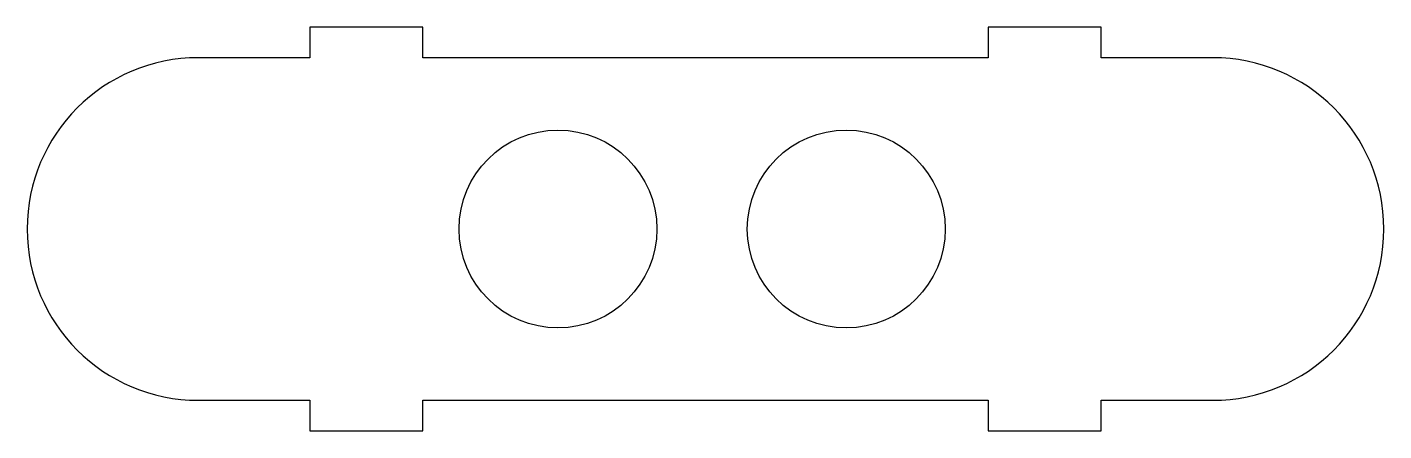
# Model space of a CAD drawing. Header units: millimetres. Extents: x -131 to -11, y 0 to 36.
import ezdxf

# ---------------------------------------------------------------- set-up
doc = ezdxf.new("R2010")
doc.units = ezdxf.units.MM
doc.layers.get('0').update_dxf_attribs({"linetype": 'CONTINUOUS'})

msp = doc.modelspace()

# ---------------------------------------------------------------- linework, layer by layer
msp.add_lwpolyline([(-106.3, 2.7), (-106.3, 0), (-96.3, 0), (-96.3, 2.7), (-46.3, 2.7), (-46.3, 0), (-36.3, 0), (-36.3, 2.7), (-26.45, 2.7, 1), (-26.45, 33), (-36.3, 33), (-36.3, 35.7), (-46.3, 35.7), (-46.3, 33), (-96.3, 33), (-96.3, 35.7), (-106.3, 35.7), (-106.3, 33), (-116.15, 33, 1), (-116.15, 2.7)], format="xyb", close=True)
for centre in [(-84.35, 17.85), (-58.85, 17.85)]:
    msp.add_circle(centre, 8.75)

doc.saveas('drawing.dxf')
